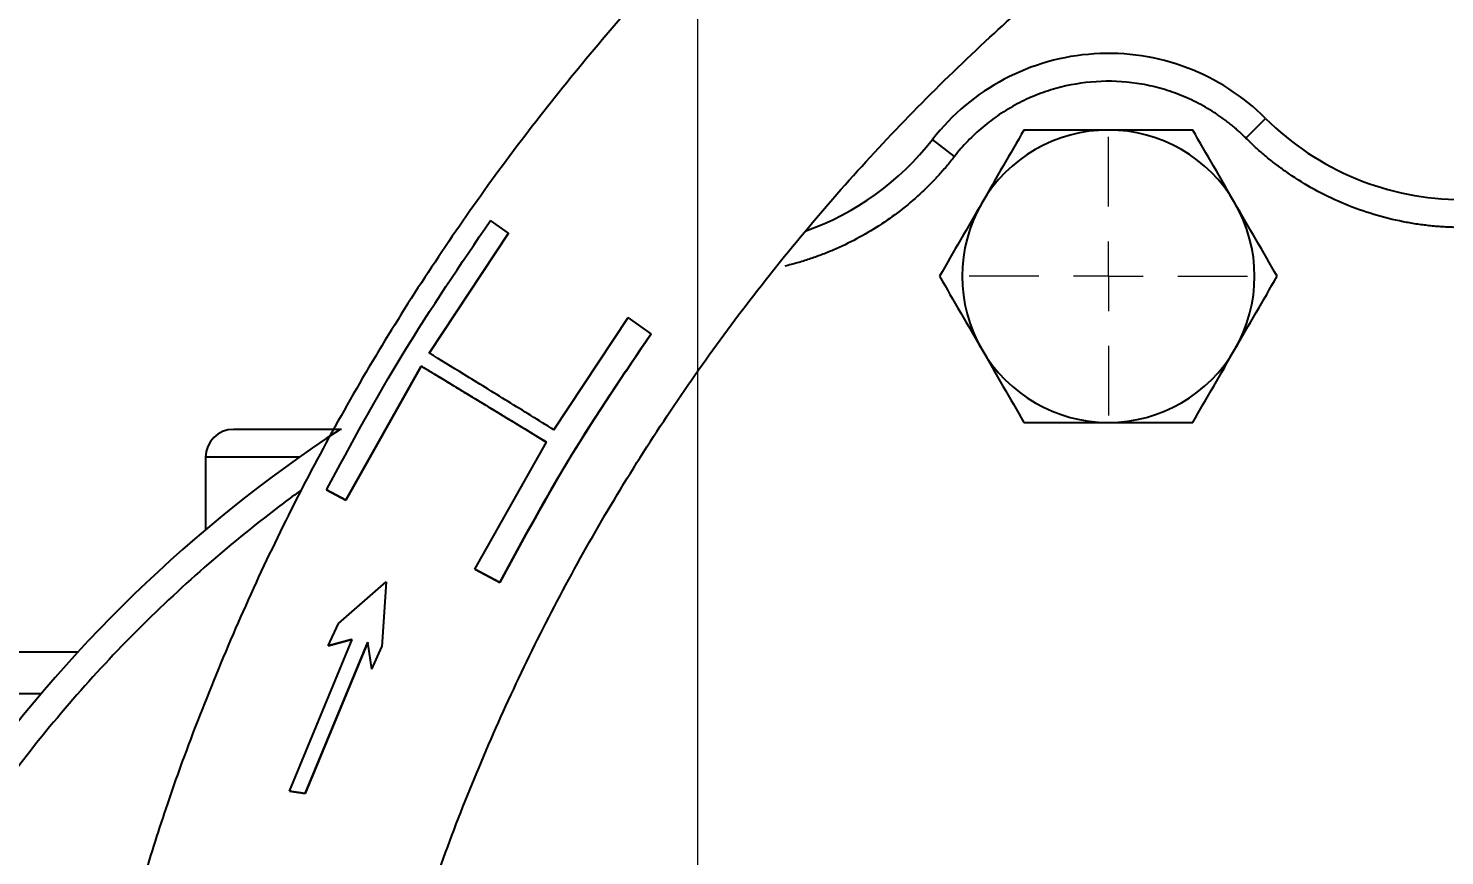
# Model space of a CAD drawing. Header units: millimetres. Extents: x 2016 to 4452, y 736 to 2459.
# Drawn here: x 2825 to 2926.7, y 1225.8 to 1285.2 of the extents above; entities that cross this region are included whole.
import ezdxf

# ---------------------------------------------------------------- set-up
doc = ezdxf.new("R2010")
doc.units = ezdxf.units.MM
doc.layers.add('10', color=7, linetype='Continuous', lineweight=0)
doc.layers.add('AM_5', color=3, linetype='Continuous', lineweight=25)
doc.styles.add('SLDTEXTSTYLE1', font='txt.shx', dxfattribs={"width": 0.7, "bigfont": 'gbcbig.shx'})
doc.dimstyles.new('SLDDIMSTYLE12$0', dxfattribs={"dimtxt": 12, "dimasz": 10, "dimexe": 0, "dimexo": 0.0625, "dimgap": 0.875, "dimtad": 1, "dimdec": 1, "dimlfac": 1.8, "dimrnd": 1e-09, "dimzin": 12, "dimdsep": 46, "dimtxsty": 'SLDTEXTSTYLE1', "dimcen": 0.09, "dimdle": 8.16, "dimclrd": 3, "dimclre": 3, "dimadec": 0, "dimazin": 3, "dimtfac": 1, "dimtdec": 1, "dimtofl": 0, "dimtmove": 0, "dimatfit": 3, "dimfxl": 0, "dimfrac": 2, "dimtolj": 1, "dimlwd": 5, "dimlwe": 5, "dimarcsym": 0})

# ---------------------------------------------------------------- blocks, each defined once
blk = doc.blocks.new('SW_CENTERMARKSYMBOL_42')
at = {"layer": '10', "color": 0}
for p, q in [((0, 1), (0, 2)), ((0, 0), (0, 0.5)), ((-1, 0), (-2, 0)), ((0, 0), (-0.5, 0)), ((0, 0), (0, -0.5)), ((0, 0), (0.5, 0)), ((1, 0), (2, 0)), ((0, -1), (0, -2))]:
    blk.add_line(p, q, dxfattribs=at)
blk = doc.blocks.new('*D73')
at = {"layer": 'AM_5', "color": 3, "linetype": 'Continuous', "lineweight": 5, "transparency": 16777216}
for p, q in [((2873.07, 1207.07), (2873.07, 1356.89)), ((2985.85, 1356.89), (2883.07, 1356.89))]:
    blk.add_line(p, q, dxfattribs=at)
at = {"layer": 'AM_5', "color": 3, "lineweight": 5, "transparency": 16777216}
blk.add_line((2995.85, 1172.6), (2995.85, 1356.89), dxfattribs=at)
at = {"layer": 'AM_5', "color": 3, "transparency": 16777216}
for points in [[(2883.07, 1358.56), (2883.07, 1355.22), (2873.07, 1356.89)], [(2985.85, 1358.56), (2985.85, 1355.22), (2995.85, 1356.89)]]:
    blk.add_solid(points, dxfattribs=at)
at = {"layer": 'Defpoints', "color": 0, "transparency": 16777216}
for p in [(2873.07, 1356.89), (2873.07, 1207.01), (2995.85, 1172.54)]:
    blk.add_point(p, dxfattribs=at)
at = {"layer": 'AM_5', "color": 0, "transparency": 16777216, "insert": (2934.46, 1363.76), "char_height": 12, "attachment_point": 5, "style": 'SLDTEXTSTYLE1'}
blk.add_mtext('\\A1;123', dxfattribs=at)
blk = doc.blocks.new('*D76')
at = {"layer": 'AM_5', "color": 3, "linetype": 'Continuous', "lineweight": 5, "transparency": 16777216}
for p, q in [((2710.57, 1149.61), (2710.57, 1356.14)), ((2863.07, 1356.14), (2720.57, 1356.14))]:
    blk.add_line(p, q, dxfattribs=at)
at = {"layer": 'AM_5', "color": 3, "lineweight": 5, "transparency": 16777216}
blk.add_line((2873.07, 1206.31), (2873.07, 1356.14), dxfattribs=at)
at = {"layer": 'AM_5', "color": 3, "transparency": 16777216}
for points in [[(2720.57, 1357.8), (2720.57, 1354.47), (2710.57, 1356.14)], [(2863.07, 1357.8), (2863.07, 1354.47), (2873.07, 1356.14)]]:
    blk.add_solid(points, dxfattribs=at)
at = {"layer": 'Defpoints', "color": 0, "transparency": 16777216}
for p in [(2710.57, 1356.14), (2873.07, 1206.25), (2710.57, 1149.55)]:
    blk.add_point(p, dxfattribs=at)
at = {"layer": 'AM_5', "color": 0, "transparency": 16777216, "insert": (2791.82, 1363.01), "char_height": 12, "attachment_point": 5, "style": 'SLDTEXTSTYLE1'}
blk.add_mtext('\\A1;165', dxfattribs=at)

msp = doc.modelspace()

# ---------------------------------------------------------------- linework, layer by layer
at = {"color": 7, "linetype": 'Continuous', "lineweight": 25}
for p, q in [((2912.436, 1277.33), (2913.848, 1278.746)), ((2891.503, 1276.008), (2889.924, 1277.236)), ((2859.471, 1270.513), (2858.182, 1271.418)), ((2853.784, 1261.898), (2859.471, 1270.513)), ((2859.471, 1270.511), (2853.784, 1261.895)), ((2859.471, 1270.513), (2859.471, 1270.511)), ((2862.737, 1256.384), (2868.066, 1264.458)), ((2869.729, 1263.284), (2868.066, 1264.458)), ((2869.729, 1263.284), (2869.729, 1263.278)), ((2847.79, 1251.335), (2853.208, 1260.956)), ((2853.208, 1260.954), (2847.79, 1251.333)), ((2853.208, 1260.954), (2853.208, 1260.956)), ((2857.061, 1246.373), (2862.197, 1255.502)), ((2837.729, 1254.413), (2837.729, 1249.211)), ((2844.448, 1254.413), (2837.729, 1254.413)), ((2846.4, 1252.076), (2847.79, 1251.335)), ((2846.4, 1252.074), (2846.4, 1252.076)), ((2847.79, 1251.333), (2846.4, 1252.074)), ((2847.79, 1251.335), (2847.79, 1251.333)), ((2857.061, 1246.368), (2857.061, 1246.373)), ((2857.061, 1246.373), (2858.855, 1245.41)), ((2858.855, 1245.405), (2857.061, 1246.368)), ((2847.263, 1242.479), (2850.691, 1245.473)), ((2850.691, 1245.473), (2850.391, 1240.794)), ((2850.691, 1245.47), (2850.391, 1240.791)), ((2850.691, 1245.47), (2850.691, 1245.473)), ((2858.855, 1245.41), (2858.855, 1245.405)), ((2846.532, 1240.865), (2847.263, 1242.479)), ((2843.757, 1230.439), (2848.246, 1241.31)), ((2844.873, 1230.273), (2849.382, 1241.142)), ((2849.382, 1241.139), (2844.873, 1230.27)), ((2846.532, 1240.865), (2848.209, 1241.316)), ((2848.209, 1241.313), (2846.532, 1240.862)), ((2848.209, 1241.316), (2848.246, 1241.31)), ((2848.209, 1241.316), (2848.209, 1241.313)), ((2849.382, 1241.142), (2849.382, 1241.139)), ((2849.665, 1239.183), (2849.382, 1241.142)), ((2849.665, 1239.18), (2849.382, 1241.139)), ((2828.552, 1240.413), (2673.554, 1240.413)), ((2846.532, 1240.862), (2846.532, 1240.865)), ((2849.665, 1239.183), (2850.391, 1240.794)), ((2850.391, 1240.794), (2850.391, 1240.791)), ((2849.665, 1239.18), (2849.665, 1239.183)), ((2825.904, 1237.413), (2673.554, 1237.413)), ((2843.757, 1230.439), (2844.873, 1230.273)), ((2843.757, 1230.436), (2843.757, 1230.439)), ((2844.873, 1230.27), (2843.757, 1230.436)), ((2844.873, 1230.273), (2844.873, 1230.27))]:
    msp.add_line(p, q, dxfattribs=at)
for radius in [78.5, 77.5]:
    msp.add_circle((2995.554, 1172.413), radius, dxfattribs=at)
for centre, radius, start, end in [((2902.554, 1267.413), 16, 45.09947, 142.12612), ((2927.965, 1292.913), 20, 225.09947, 270), ((2902.554, 1267.413), 10.5, 90, 150), ((2902.554, 1267.413), 10.5, 30, 90), ((2874.137, 1289.514), 20, 289.42299, 322.12612), ((2902.554, 1267.413), 10.5, 150, 210), ((2902.554, 1267.413), 10.5, 330, 30), ((2902.554, 1267.413), 10.5, 210, 270), ((2902.554, 1267.413), 10.5, 270, 330), ((2902.554, 1172.413), 100.5, 123.29859, 166.35965), ((2839.729, 1254.413), 2, 90, 180), ((2996.075, 1174.039), 75, 130.5515, 212.46111)]:
    msp.add_arc(centre, radius, start, end, dxfattribs=at)
for points, knots in [([(2995.642, 1003.807), (2998.202, 1003.832), (3001.783, 1003.867), (3007.052, 1004.146), (3011.516, 1004.481), (3016.832, 1005.047), (3022.401, 1005.82), (3028.215, 1006.83), (3034.186, 1008.086), (3040.262, 1009.597), (3046.4, 1011.368), (3052.565, 1013.402), (3058.729, 1015.701), (3064.866, 1018.267), (3070.954, 1021.097), (3076.973, 1024.191), (3082.906, 1027.545), (3088.735, 1031.158), (3094.445, 1035.023), (3100.021, 1039.137), (3105.448, 1043.494), (3110.714, 1048.089), (3115.805, 1052.913), (3120.71, 1057.961), (3125.417, 1063.224), (3129.914, 1068.694), (3134.193, 1074.362), (3138.241, 1080.219), (3142.051, 1086.256), (3145.613, 1092.462), (3148.918, 1098.826), (3151.959, 1105.339), (3154.728, 1111.988), (3157.218, 1118.762), (3159.424, 1125.65), (3161.338, 1132.639), (3162.957, 1139.717), (3164.275, 1146.87), (3165.288, 1154.087), (3165.992, 1161.354), (3166.385, 1168.659), (3166.464, 1175.986), (3166.227, 1183.325), (3165.673, 1190.659), (3164.8, 1197.977), (3163.61, 1205.264), (3162.102, 1212.507), (3160.277, 1219.691), (3158.136, 1226.804), (3155.683, 1233.831), (3152.918, 1240.76), (3149.845, 1247.576), (3146.468, 1254.267), (3142.79, 1260.819), (3138.817, 1267.219), (3134.552, 1273.454), (3130.001, 1279.512), (3125.169, 1285.381), (3120.061, 1291.047), (3114.685, 1296.5), (3109.238, 1301.547), (3103.765, 1306.199), (3098.307, 1310.469), (3092.682, 1314.511), (3086.9, 1318.32), (3080.973, 1321.888), (3074.91, 1325.21), (3068.724, 1328.28), (3062.428, 1331.094), (3056.034, 1333.645), (3049.559, 1335.932), (3043.021, 1337.948), (3036.446, 1339.69), (3029.874, 1341.155), (3023.38, 1342.337), (3017.09, 1343.234), (3011.567, 1343.817), (3006.684, 1344.185), (3001.86, 1344.425), (2995.885, 1344.542), (2990.368, 1344.431), (2985.099, 1344.16), (2980.635, 1343.822), (2975.319, 1343.257), (2969.75, 1342.484), (2963.936, 1341.474), (2957.965, 1340.218), (2951.889, 1338.707), (2945.751, 1336.936), (2939.586, 1334.902), (2933.422, 1332.603), (2927.285, 1330.037), (2921.197, 1327.207), (2915.178, 1324.113), (2909.245, 1320.759), (2903.416, 1317.146), (2897.706, 1313.281), (2892.131, 1309.167), (2886.703, 1304.81), (2881.438, 1300.215), (2876.346, 1295.391), (2871.441, 1290.343), (2866.735, 1285.08), (2862.237, 1279.61), (2857.959, 1273.942), (2853.91, 1268.085), (2850.1, 1262.048), (2846.538, 1255.842), (2843.234, 1249.478), (2840.191, 1242.966), (2837.429, 1236.314), (2835.092, 1230.032), (2833.813, 1225.927), (2833.25, 1224.118)], [0, 0, 0, 0, 0.01020738, 0.01427401, 0.02103699, 0.02805607, 0.03558666, 0.0434511, 0.05157826, 0.05991132, 0.06840986, 0.07704394, 0.08579098, 0.09463359, 0.10355821, 0.11255405, 0.12161242, 0.13072624, 0.1398897, 0.14909794, 0.15834689, 0.16763314, 0.17695375, 0.18630622, 0.19568842, 0.20509849, 0.21453484, 0.22399606, 0.23348097, 0.24298851, 0.25251779, 0.26206801, 0.27163852, 0.28122873, 0.29083816, 0.30046642, 0.31011319, 0.31977821, 0.32946132, 0.33916239, 0.34888138, 0.35861831, 0.36837328, 0.37814642, 0.38793798, 0.39774825, 0.40757761, 0.41742653, 0.42729557, 0.4371854, 0.4470968, 0.45703069, 0.46698816, 0.47697044, 0.48697902, 0.49701559, 0.50708218, 0.51718117, 0.52731537, 0.53748817, 0.54770366, 0.5569145, 0.56612256, 0.57532659, 0.5845258, 0.59371913, 0.60290519, 0.61208206, 0.62124705, 0.63039624, 0.63952364, 0.64861966, 0.65766788, 0.66663751, 0.67546331, 0.68397889, 0.69196332, 0.69760555, 0.70350123, 0.71121989, 0.72142727, 0.72549391, 0.73225688, 0.73927596, 0.74680655, 0.754671, 0.76279816, 0.77113122, 0.77962976, 0.78826384, 0.79701087, 0.80585349, 0.81477811, 0.82377394, 0.83283231, 0.84194614, 0.85110959, 0.86031783, 0.86956679, 0.87885303, 0.88817364, 0.89752611, 0.90690831, 0.91631839, 0.92575473, 0.93521596, 0.94470086, 0.95420841, 0.96373768, 0.97328791, 0.98285841, 0.99244862, 1, 1, 1, 1]), ([(2887.491, 1070.215), (2886.53, 1071.215), (2884.041, 1073.808), (2880.259, 1078.221), (2876.128, 1083.424), (2872.227, 1088.829), (2868.558, 1094.416), (2865.131, 1100.177), (2861.957, 1106.101), (2859.043, 1112.176), (2856.399, 1118.39), (2854.031, 1124.733), (2851.946, 1131.19), (2850.151, 1137.749), (2848.651, 1144.398), (2847.452, 1151.121), (2846.558, 1157.907), (2845.973, 1164.741), (2845.699, 1171.609), (2845.74, 1178.496), (2846.098, 1185.389), (2846.773, 1192.273), (2847.766, 1199.133), (2849.078, 1205.955), (2850.707, 1212.724), (2852.652, 1219.426), (2854.912, 1226.046), (2857.484, 1232.569), (2860.365, 1238.982), (2863.552, 1245.27), (2867.039, 1251.418), (2870.824, 1257.414), (2874.901, 1263.243), (2879.264, 1268.892), (2883.908, 1274.348), (2888.826, 1279.597), (2893.836, 1284.453), (2898.891, 1288.925), (2903.949, 1293.023), (2909.175, 1296.9), (2914.569, 1300.53), (2919.046, 1303.328), (2921.77, 1304.824), (2922.596, 1305.278)], [0, 0, 0, 0, 0.0151775, 0.0393292, 0.0635604, 0.0878663, 0.1122429, 0.1366868, 0.161195, 0.1857649, 0.2103945, 0.2350819, 0.2598255, 0.2846241, 0.3094766, 0.3343824, 0.3593409, 0.3843518, 0.409415, 0.4345306, 0.4596989, 0.4849206, 0.5101965, 0.5355275, 0.5609152, 0.5863611, 0.6118672, 0.6374358, 0.6630699, 0.6887726, 0.714548, 0.7404006, 0.7663359, 0.7923603, 0.8184816, 0.8447092, 0.8710544, 0.8948026, 0.918543, 0.942272, 0.9659875, 0.9896862, 1, 1, 1, 1]), ([(2912.436, 1277.33), (2912.349, 1277.415), (2912.174, 1277.587), (2911.905, 1277.835), (2911.629, 1278.076), (2911.348, 1278.309), (2911.06, 1278.535), (2910.766, 1278.753), (2910.467, 1278.964), (2909.848, 1279.377), (2908.873, 1279.936), (2907.499, 1280.539), (2906.069, 1280.993), (2904.131, 1281.384), (2901.665, 1281.488), (2899.232, 1281.075), (2897.359, 1280.443), (2895.997, 1279.813), (2894.71, 1279.042), (2893.716, 1278.291), (2892.977, 1277.634), (2892.457, 1277.12), (2891.961, 1276.58), (2891.656, 1276.199), (2891.503, 1276.008)], [0, 0, 0, 0, 0.0154933, 0.0309554, 0.046397, 0.0618287, 0.077261, 0.0927047, 0.1081703, 0.1236683, 0.1868802, 0.2501141, 0.3133259, 0.3765598, 0.5000052, 0.6234506, 0.6866624, 0.7498963, 0.8131082, 0.8763421, 0.9072949, 0.9381656, 0.9690389, 1, 1, 1, 1]), ([(2896.492, 1277.913), (2895.991, 1277.045), (2895.488, 1276.174), (2894.478, 1274.425), (2893.971, 1273.546), (2893.461, 1272.663)], [0, 0, 0, 0, 0.5, 0.5, 1, 1, 1, 1]), ([(2902.554, 1277.913), (2901.534, 1277.913), (2900.519, 1277.913), (2898.499, 1277.913), (2897.494, 1277.913), (2896.492, 1277.913)], [0, 0, 0, 0, 0.5, 0.5, 1, 1, 1, 1]), ([(2908.616, 1277.913), (2907.614, 1277.913), (2906.608, 1277.913), (2904.588, 1277.913), (2903.574, 1277.913), (2902.554, 1277.913)], [0, 0, 0, 0, 0.5, 0.5, 1, 1, 1, 1]), ([(2911.647, 1272.663), (2911.137, 1273.546), (2910.63, 1274.425), (2909.62, 1276.174), (2909.117, 1277.045), (2908.616, 1277.913)], [0, 0, 0, 0, 0.5, 0.5, 1, 1, 1, 1]), ([(2927.965, 1270.913), (2927.807, 1270.914), (2927.49, 1270.916), (2927.016, 1270.932), (2926.543, 1270.957), (2926.07, 1270.993), (2925.599, 1271.039), (2925.129, 1271.095), (2924.659, 1271.161), (2924.191, 1271.238), (2923.166, 1271.427), (2921.602, 1271.815), (2919.551, 1272.547), (2917.58, 1273.477), (2916.09, 1274.372), (2915.028, 1275.112), (2914.347, 1275.627), (2913.688, 1276.168), (2913.048, 1276.733), (2912.64, 1277.131), (2912.436, 1277.33)], [0, 0, 0, 0, 0.0275711, 0.0550982, 0.0825939, 0.1100712, 0.1375428, 0.1650215, 0.1925203, 0.2200518, 0.247629, 0.3738018, 0.5000053, 0.6261781, 0.7523816, 0.8019752, 0.8514591, 0.9009079, 0.9503966, 1, 1, 1, 1]), ([(2891.503, 1276.008), (2891.408, 1275.888), (2891.219, 1275.647), (2890.926, 1275.295), (2890.626, 1274.948), (2890.319, 1274.608), (2890.005, 1274.274), (2889.684, 1273.947), (2889.356, 1273.626), (2888.681, 1272.993), (2887.615, 1272.093), (2886.096, 1271.017), (2884.491, 1270.073), (2883.095, 1269.404), (2881.953, 1268.943), (2881.089, 1268.635), (2880.214, 1268.362), (2879.621, 1268.211), (2879.325, 1268.135)], [0, 0, 0, 0, 0.0310762, 0.0621131, 0.0931241, 0.1241227, 0.1551224, 0.1861367, 0.2171792, 0.2482633, 0.3741169, 0.5000067, 0.6258603, 0.75175, 0.8138598, 0.875866, 0.9378767, 1, 1, 1, 1]), ([(2893.461, 1272.663), (2892.951, 1271.78), (2892.443, 1270.901), (2891.433, 1269.152), (2890.931, 1268.281), (2890.43, 1267.413)], [0, 0, 0, 0, 0.5, 0.5, 1, 1, 1, 1]), ([(2914.678, 1267.413), (2914.177, 1268.281), (2913.674, 1269.152), (2912.664, 1270.901), (2912.157, 1271.78), (2911.647, 1272.663)], [0, 0, 0, 0, 0.5, 0.5, 1, 1, 1, 1]), ([(2846.4, 1252.076), (2848.187, 1255.372), (2851.788, 1262.018), (2856.04, 1268.268), (2858.182, 1271.418)], [0, 0, 0, 0, 0.4959948, 1, 1, 1, 1]), ([(2890.43, 1267.413), (2890.931, 1266.545), (2891.433, 1265.674), (2892.443, 1263.925), (2892.951, 1263.046), (2893.461, 1262.163)], [0, 0, 0, 0, 0.5, 0.5, 1, 1, 1, 1]), ([(2911.647, 1262.163), (2912.157, 1263.046), (2912.664, 1263.925), (2913.674, 1265.674), (2914.177, 1266.545), (2914.678, 1267.413)], [0, 0, 0, 0, 0.5, 0.5, 1, 1, 1, 1]), ([(2858.855, 1245.41), (2860.512, 1248.474), (2863.833, 1254.616), (2867.76, 1260.39), (2869.729, 1263.284)], [0, 0, 0, 0, 0.498853, 1, 1, 1, 1]), ([(2869.729, 1263.278), (2867.765, 1260.391), (2863.838, 1254.618), (2860.516, 1248.476), (2858.855, 1245.405)], [0, 0, 0, 0, 0.4999997, 1, 1, 1, 1]), ([(2862.737, 1256.384), (2861.639, 1257.062), (2859.441, 1258.418), (2856.24, 1260.389), (2854.586, 1261.405), (2853.784, 1261.898)], [0, 0, 0, 0, 0.3399037, 0.6798075, 1, 1, 1, 1]), ([(2893.461, 1262.163), (2893.971, 1261.28), (2894.478, 1260.401), (2895.488, 1258.652), (2895.991, 1257.781), (2896.492, 1256.913)], [0, 0, 0, 0, 0.5, 0.5, 1, 1, 1, 1]), ([(2908.616, 1256.913), (2909.117, 1257.781), (2909.62, 1258.652), (2910.63, 1260.401), (2911.137, 1261.28), (2911.647, 1262.163)], [0, 0, 0, 0, 0.5, 0.5, 1, 1, 1, 1]), ([(2853.208, 1260.956), (2854.067, 1260.436), (2855.786, 1259.395), (2859.021, 1257.433), (2861.16, 1256.133), (2862.197, 1255.502)], [0, 0, 0, 0, 0.3398837, 0.6797674, 1, 1, 1, 1]), ([(2862.197, 1255.497), (2861.269, 1256.062), (2859.413, 1257.191), (2856.497, 1258.961), (2854.436, 1260.21), (2853.46, 1260.801), (2853.208, 1260.954)], [0, 0, 0, 0, 0.2986442, 0.5972884, 0.8959326, 1, 1, 1, 1]), ([(2847.496, 1256.413), (2847.007, 1256.413), (2845.865, 1256.413), (2844.209, 1256.413), (2842.607, 1256.413), (2841.307, 1256.413), (2840.385, 1256.413), (2839.828, 1256.413), (2839.761, 1256.413), (2839.729, 1256.413)], [0, 0, 0, 0, 0.1122076, 0.2624681, 0.4159174, 0.5693666, 0.7196271, 0.86389, 1, 1, 1, 1]), ([(2896.492, 1256.913), (2897.494, 1256.913), (2898.499, 1256.913), (2900.519, 1256.913), (2901.534, 1256.913), (2902.554, 1256.913)], [0, 0, 0, 0, 0.5, 0.5, 1, 1, 1, 1]), ([(2902.554, 1256.913), (2903.574, 1256.913), (2904.588, 1256.913), (2906.608, 1256.913), (2907.614, 1256.913), (2908.616, 1256.913)], [0, 0, 0, 0, 0.5, 0.5, 1, 1, 1, 1]), ([(2844.584, 1252.048), (2844.158, 1251.738), (2841.886, 1250.056), (2837.897, 1246.829), (2832.847, 1242.12), (2828.138, 1237.07), (2823.809, 1231.718), (2819.875, 1226.098), (2816.375, 1220.274), (2813.302, 1214.263), (2811.298, 1209.58), (2810.07, 1206.328), (2809.446, 1204.573), (2808.854, 1202.808), (2808.297, 1201.033), (2807.773, 1199.246), (2807.281, 1197.45), (2806.982, 1196.245), (2806.832, 1195.642)], [0.35734683, 0.35734683, 0.35734683, 0.35734683, 0.37200009, 0.43599801, 0.50000063, 0.56399855, 0.62800117, 0.69137704, 0.75475777, 0.81692516, 0.87909753, 0.89638416, 0.91365554, 0.93091785, 0.94817727, 0.96543998, 0.98271217, 1, 1, 1, 1])]:
    msp.add_open_spline(points, degree=3, knots=knots, dxfattribs=at)

# ---------------------------------------------------------------- block references
at = {"layer": '10', "xscale": 5, "yscale": 5, "zscale": 5}
msp.add_blockref('SW_CENTERMARKSYMBOL_42', (2902.554, 1267.413), dxfattribs=at)

# ---------------------------------------------------------------- dimensions: what is measured, and where the dimension line sits
at = {"layer": 'AM_5'}
for base, p1, p2, text, picture, middle in [((2873.075, 1356.89), (2995.849, 1172.539), (2873.075, 1207.005), '123', '*D73', (2934.462, 1363.765)), ((2710.575, 1356.138), (2873.075, 1206.247), (2710.575, 1149.549), '165', '*D76', (2791.825, 1363.013))]:
    dim = msp.add_linear_dim(base=base, p1=p1, p2=p2, angle=360, text=text, dimstyle='SLDDIMSTYLE12$0', override={"dimlfac": 1, "dimpost": ''}, dxfattribs=at)
    dim.commit()
    dim.dimension.update_dxf_attribs({"geometry": picture, "text_midpoint": middle})

doc.saveas('drawing.dxf')
